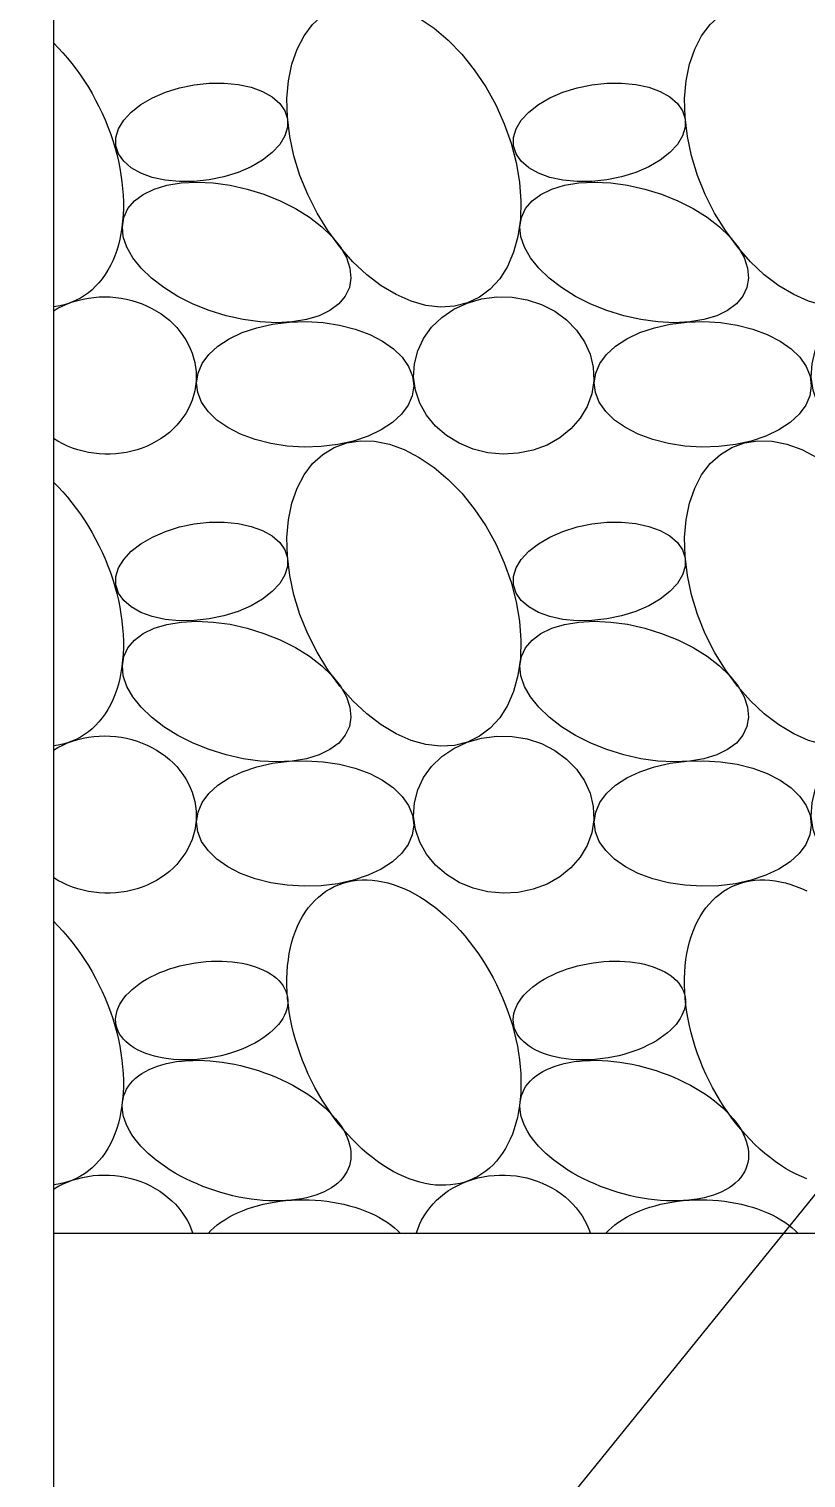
# Model space of a CAD drawing. Extents: x 10 to 698, y 9 to 300.
# Drawn here: x 665.825 to 667.778, y 136.165 to 139.807 of the extents above; entities that cross this region are included whole.
import ezdxf

# ---------------------------------------------------------------- set-up
doc = ezdxf.new("R2010")
doc.units = 0
doc.header["$LTSCALE"] = 0.5
doc.header["$MEASUREMENT"] = 0
doc.layers.get('0').update_dxf_attribs({"linetype": 'CONTINUOUS'})
for name, color, linetype in [('A-ANNO-NOTE', 7, 'CONTINUOUS'), ('A-ANNO-SYMB', 7, 'CONTINUOUS'), ('A-DETL-MCUT', 2, 'CONTINUOUS'), ('A-DETL-PATT', 8, 'CONTINUOUS')]:
    doc.layers.add(name, color=color, linetype=linetype)

# ---------------------------------------------------------------- blocks, each defined once
blk = doc.blocks.new('BATT-01')
at = {"flags": 128}
for points in [[(-0.06648, 0.06741), (-0.07044, 0.06884), (-0.07469, 0.06949), (-0.07917, 0.06935), (-0.0838, 0.06843), (-0.0885, 0.06674), (-0.09321, 0.0643), (-0.09783, 0.06116), (-0.1023, 0.05738), (-0.10654, 0.053), (-0.11048, 0.04811), (-0.11406, 0.04278), (-0.11721, 0.0371), (-0.1199, 0.03117), (-0.12206, 0.02508), (-0.12368, 0.01893), (-0.12471, 0.01282), (-0.12515, 0.00685), (-0.12498, 0.00113), (-0.12421, -0.00426), (-0.12285, -0.00922), (-0.12093, -0.01368), (-0.11847, -0.01756), (-0.11552, -0.0208), (-0.11213, -0.02335), (-0.10834, -0.02515), (-0.10422, -0.0262), (-0.09985, -0.02645), (-0.09529, -0.02592), (-0.09061, -0.02461), (-0.0859, -0.02254), (-0.08122, -0.01975), (-0.07667, -0.01628), (-0.07231, -0.01219), (-0.06821, -0.00755), (-0.06444, -0.00243), (-0.06107, 0.00309), (-0.05814, 0.0089), (-0.05571, 0.01493), (-0.05382, 0.02106), (-0.05249, 0.0272), (-0.05176, 0.03325), (-0.05162, 0.03911), (-0.05209, 0.04467), (-0.05315, 0.04986), (-0.0548, 0.05458), (-0.05699, 0.05876), (-0.0597, 0.06233), (-0.06288, 0.06523)], [(-0.0518, 0.0327), (-0.0518, 0.03004), (-0.05098, 0.02734), (-0.04936, 0.02466), (-0.047, 0.02211), (-0.04397, 0.01974), (-0.04036, 0.01764), (-0.03627, 0.01587), (-0.03184, 0.01448), (-0.0272, 0.01352), (-0.02248, 0.01301), (-0.01783, 0.01297), (-0.0134, 0.0134), (-0.00932, 0.01429), (-0.00571, 0.0156), (-0.00268, 0.01731), (-0.00032, 0.01936), (0.00129, 0.02168), (0.00211, 0.02421), (0.00211, 0.02687), (0.00129, 0.02958), (-0.00032, 0.03225), (-0.00268, 0.03481), (-0.00571, 0.03717), (-0.00933, 0.03927), (-0.01341, 0.04104), (-0.01785, 0.04243), (-0.02249, 0.04339), (-0.02721, 0.0439), (-0.03185, 0.04395), (-0.03628, 0.04352), (-0.04037, 0.04263), (-0.04398, 0.04131), (-0.04701, 0.0396), (-0.04937, 0.03756), (-0.05098, 0.03523)], [(-0.07123, -0.0203), (-0.06995, -0.02303), (-0.0679, -0.02545), (-0.06514, -0.02751), (-0.06172, -0.02917), (-0.05772, -0.03038), (-0.05324, -0.03112), (-0.04836, -0.03137), (-0.0432, -0.03112), (-0.03788, -0.03039), (-0.03252, -0.02919), (-0.02722, -0.02754), (-0.02212, -0.02548), (-0.01732, -0.02307), (-0.01294, -0.02034), (-0.00907, -0.01737), (-0.00579, -0.01421), (-0.00319, -0.01095), (-0.00131, -0.00765), (-0.00021, -0.00438), (0.0001, -0.00123), (-0.00039, 0.00175), (-0.00167, 0.00448), (-0.00372, 0.0069), (-0.00648, 0.00897), (-0.0099, 0.01062), (-0.0139, 0.01183), (-0.01839, 0.01257), (-0.02326, 0.01282), (-0.02842, 0.01257), (-0.03374, 0.01184), (-0.03911, 0.01064), (-0.0444, 0.00899), (-0.0495, 0.00694), (-0.0543, 0.00452), (-0.05868, 0.00179), (-0.06255, -0.00118), (-0.06583, -0.00433), (-0.06843, -0.0076), (-0.07031, -0.0109), (-0.07141, -0.01417), (-0.07172, -0.01732)], [(-0.14801, -0.04955), (-0.14737, -0.05369), (-0.14593, -0.05767), (-0.14373, -0.06137), (-0.14085, -0.06468), (-0.13736, -0.06751), (-0.13336, -0.06978), (-0.12897, -0.07142), (-0.12431, -0.07238), (-0.11952, -0.07264), (-0.11473, -0.07219), (-0.11009, -0.07104), (-0.10573, -0.06923), (-0.10177, -0.0668), (-0.09833, -0.06383), (-0.0955, -0.06041), (-0.09337, -0.05662), (-0.09199, -0.05259), (-0.09142, -0.04842), (-0.09166, -0.04423), (-0.0927, -0.04016), (-0.09453, -0.03631), (-0.09708, -0.03279), (-0.10028, -0.0297), (-0.10403, -0.02715), (-0.10825, -0.02519), (-0.11279, -0.02388), (-0.11753, -0.02327), (-0.12233, -0.02336), (-0.12706, -0.02417), (-0.13158, -0.02565), (-0.13576, -0.02778), (-0.13947, -0.03049), (-0.14262, -0.0337), (-0.14511, -0.03732), (-0.14687, -0.04124), (-0.14784, -0.04536)], [(-0.09144, -0.05124), (-0.09098, -0.05432), (-0.08968, -0.05731), (-0.0876, -0.06014), (-0.08476, -0.06274), (-0.08125, -0.06504), (-0.07715, -0.06699), (-0.07257, -0.06854), (-0.06761, -0.06965), (-0.06239, -0.0703), (-0.05705, -0.07046), (-0.05172, -0.07014), (-0.04653, -0.06934), (-0.0416, -0.06809), (-0.03707, -0.0664), (-0.03303, -0.06433), (-0.02959, -0.06193), (-0.02683, -0.05925), (-0.02482, -0.05636), (-0.02362, -0.05333), (-0.02324, -0.05024), (-0.02371, -0.04716), (-0.025, -0.04416), (-0.02709, -0.04134), (-0.02993, -0.03874), (-0.03344, -0.03643), (-0.03753, -0.03448), (-0.04212, -0.03293), (-0.04708, -0.03182), (-0.0523, -0.03118), (-0.05763, -0.03101), (-0.06296, -0.03133), (-0.06816, -0.03213), (-0.07308, -0.03339), (-0.07762, -0.03507), (-0.08166, -0.03714), (-0.0851, -0.03955), (-0.08786, -0.04223), (-0.08986, -0.04512), (-0.09107, -0.04815)]]:
    blk.add_lwpolyline(points, close=True, dxfattribs=at)

msp = doc.modelspace()

# ---------------------------------------------------------------- linework, layer by layer
at = {"layer": 'A-ANNO-NOTE', "flags": 128}
msp.add_lwpolyline([(668.33288967, 137.5348336), (665.66220522, 134.23823173), (663.64002905, 134.23823173)], dxfattribs=at)
at = {"layer": 'A-ANNO-SYMB'}
msp.add_line((665.88587003, 144.53828169), (665.88587003, 134.15875166), dxfattribs=at)
at = {"layer": 'A-DETL-MCUT'}
msp.add_line((672.13587003, 136.77896613), (665.88587003, 136.77896613), dxfattribs=at)
at = {"layer": 'A-DETL-PATT', "extrusion": (0, 0, -1), "flags": 128}
for points in [[(-665.88587003, 139.77184177), (-665.8979677, 139.75964118), (-665.90979694, 139.7468892), (-665.92133341, 139.73361209), (-665.93255334, 139.71983716), (-665.94343366, 139.70559278), (-665.95395197, 139.69090825), (-665.96408662, 139.6758138), (-665.97381675, 139.66034051), (-665.98312233, 139.64452021), (-665.99198421, 139.62838547), (-666.00038416, 139.6119695), (-666.00830487, 139.59530608), (-666.01573006, 139.57842951), (-666.02264444, 139.56137453), (-666.02903377, 139.54417624), (-666.03488491, 139.52687003), (-666.04018581, 139.50949153), (-666.04492557, 139.49207651), (-666.04909442, 139.4746608), (-666.05268379, 139.45728026), (-666.05568629, 139.43997065), (-666.05809573, 139.42276761), (-666.05990717, 139.40570653), (-666.06111687, 139.38882255), (-666.06172235, 139.3721504), (-666.06172235, 139.35572439), (-666.06111687, 139.33957835), (-666.05990717, 139.3237455), (-666.05809573, 139.30825843), (-666.05568629, 139.29314901), (-666.05268379, 139.27844834), (-666.04909442, 139.26418668), (-666.04492557, 139.25039338), (-666.04018581, 139.23709684), (-666.03488491, 139.22432441), (-666.02903377, 139.21210239), (-666.02264444, 139.20045593), (-666.01573006, 139.18940901), (-666.00830487, 139.17898435), (-666.00038416, 139.16920342), (-665.99198421, 139.16008635), (-665.98312233, 139.1516519), (-665.97381675, 139.14391743), (-665.96408662, 139.13689886), (-665.95395197, 139.13061064), (-665.94343366, 139.12506571), (-665.93255334, 139.12027548), (-665.92133341, 139.11624981), (-665.90979694, 139.11299698), (-665.8979677, 139.1105237), (-665.88587003, 139.10883505)], [(-665.88587003, 139.09822489), (-665.8973196, 139.10481101), (-665.90921883, 139.11076977), (-665.92152351, 139.11607902), (-665.93418789, 139.12071903), (-665.94716492, 139.12467256), (-665.96040636, 139.12792491), (-665.97386299, 139.13046399), (-665.98748481, 139.13228038), (-666.00122119, 139.1333673), (-666.01502108, 139.13372074), (-666.02883318, 139.13333937), (-666.04260616, 139.13222461), (-666.05628884, 139.1303806), (-666.06983037, 139.12781421), (-666.0831804, 139.12453495), (-666.09628934, 139.12055503), (-666.10910845, 139.11588924), (-666.1215901, 139.11055491), (-666.13368789, 139.10457188), (-666.14535686, 139.09796237), (-666.15655364, 139.09075095), (-666.16723663, 139.08296443), (-666.17736611, 139.07463174), (-666.18690444, 139.06578385), (-666.19581617, 139.05645366), (-666.20406817, 139.04667582), (-666.21162978, 139.03648669), (-666.2184729, 139.02592413), (-666.22457209, 139.0150274), (-666.22990468, 139.003837), (-666.23445086, 138.99239451), (-666.23819372, 138.98074247), (-666.24111936, 138.96892418), (-666.24321691, 138.95698356), (-666.24447856, 138.944965), (-666.24489964, 138.93291315), (-666.24447856, 138.92087282), (-666.24321691, 138.90888875), (-666.24111936, 138.89700548), (-666.23819372, 138.88526718), (-666.23445086, 138.87371746), (-666.22990468, 138.86239927), (-666.22457209, 138.85135466), (-666.2184729, 138.84062468), (-666.21162978, 138.83024921), (-666.20406817, 138.82026681), (-666.19581617, 138.81071459), (-666.18690444, 138.80162803), (-666.17736611, 138.79304092), (-666.16723663, 138.78498518), (-666.15655364, 138.77749072), (-666.14535686, 138.77058543), (-666.13368789, 138.76429495), (-666.1215901, 138.75864266), (-666.10910845, 138.75364958), (-666.09628934, 138.74933426), (-666.0831804, 138.74571274), (-666.06983037, 138.74279847), (-666.05628884, 138.7406023), (-666.04260616, 138.73913238), (-666.02883318, 138.73839417), (-666.01502108, 138.73839042), (-666.00122119, 138.73912114), (-665.98748481, 138.74058362), (-665.97386299, 138.74277243), (-665.96040636, 138.74567941), (-665.94716492, 138.74929378), (-665.93418789, 138.7536021), (-665.92152351, 138.75858836), (-665.90921883, 138.76423402), (-665.8973196, 138.7705181), (-665.88587003, 138.77741725)], [(-665.88587003, 138.66812308), (-665.8979677, 138.65592248), (-665.90979694, 138.64317051), (-665.92133341, 138.62989339), (-665.93255334, 138.61611846), (-665.94343366, 138.60187408), (-665.95395197, 138.58718955), (-665.96408662, 138.57209511), (-665.97381675, 138.55662181), (-665.98312233, 138.54080151), (-665.99198421, 138.52466678), (-666.00038416, 138.5082508), (-666.00830487, 138.49158738), (-666.01573006, 138.47471082), (-666.02264444, 138.45765583), (-666.02903377, 138.44045754), (-666.03488491, 138.42315134), (-666.04018581, 138.40577284), (-666.04492557, 138.38835781), (-666.04909442, 138.3709421), (-666.05268379, 138.35356156), (-666.05568629, 138.33625196), (-666.05809573, 138.31904891), (-666.05990717, 138.30198784), (-666.06111687, 138.28510385), (-666.06172235, 138.2684317), (-666.06172235, 138.2520057), (-666.06111687, 138.23585966), (-666.05990717, 138.2200268), (-666.05809573, 138.20453973), (-666.05568629, 138.18943031), (-666.05268379, 138.17472964), (-666.04909442, 138.16046798), (-666.04492557, 138.14667469), (-666.04018581, 138.13337814), (-666.03488491, 138.12060571), (-666.02903377, 138.10838369), (-666.02264444, 138.09673724), (-666.01573006, 138.08569031), (-666.00830487, 138.07526566), (-666.00038416, 138.06548473), (-665.99198421, 138.05636765), (-665.98312233, 138.0479332), (-665.97381675, 138.04019874), (-665.96408662, 138.03318017), (-665.95395197, 138.02689195), (-665.94343366, 138.02134701), (-665.93255334, 138.01655678), (-665.92133341, 138.01253111), (-665.90979694, 138.00927829), (-665.8979677, 138.006805), (-665.88587003, 138.00511635)], [(-665.88587003, 137.99450619), (-665.8973196, 138.00109231), (-665.90921883, 138.00705107), (-665.92152351, 138.01236032), (-665.93418789, 138.01700033), (-665.94716492, 138.02095386), (-665.96040636, 138.02420621), (-665.97386299, 138.0267453), (-665.98748481, 138.02856168), (-666.00122119, 138.02964861), (-666.01502108, 138.03000204), (-666.02883318, 138.02962067), (-666.04260616, 138.02850591), (-666.05628884, 138.02666191), (-666.06983037, 138.02409551), (-666.0831804, 138.02081626), (-666.09628934, 138.01683634), (-666.10910845, 138.01217054), (-666.1215901, 138.00683622), (-666.13368789, 138.00085318), (-666.14535686, 137.99424367), (-666.15655364, 137.98703225), (-666.16723663, 137.97924573), (-666.17736611, 137.97091304), (-666.18690444, 137.96206516), (-666.19581617, 137.95273496), (-666.20406817, 137.94295712), (-666.21162978, 137.93276799), (-666.2184729, 137.92220543), (-666.22457209, 137.9113087), (-666.22990468, 137.9001183), (-666.23445086, 137.88867581), (-666.23819372, 137.87702377), (-666.24111936, 137.86520548), (-666.24321691, 137.85326486), (-666.24447856, 137.8412463), (-666.24489964, 137.82919446), (-666.24447856, 137.81715412), (-666.24321691, 137.80517005), (-666.24111936, 137.79328678), (-666.23819372, 137.78154848), (-666.23445086, 137.76999877), (-666.22990468, 137.75868057), (-666.22457209, 137.74763596), (-666.2184729, 137.73690598), (-666.21162978, 137.72653051), (-666.20406817, 137.71654812), (-666.19581617, 137.70699589), (-666.18690444, 137.69790934), (-666.17736611, 137.68932223), (-666.16723663, 137.68126648), (-666.15655364, 137.67377203), (-666.14535686, 137.66686673), (-666.13368789, 137.66057625), (-666.1215901, 137.65492397), (-666.10910845, 137.64993088), (-666.09628934, 137.64561556), (-666.0831804, 137.64199404), (-666.06983037, 137.63907978), (-666.05628884, 137.6368836), (-666.04260616, 137.63541368), (-666.02883318, 137.63467547), (-666.01502108, 137.63467172), (-666.00122119, 137.63540245), (-665.98748481, 137.63686493), (-665.97386299, 137.63905373), (-665.96040636, 137.64196072), (-665.94716492, 137.64557509), (-665.93418789, 137.64988341), (-665.92152351, 137.65486966), (-665.90921883, 137.66051532), (-665.8973196, 137.6667994), (-665.88587003, 137.67369856)], [(-667.77990453, 136.91676495), (-667.76651189, 136.92220333), (-667.75311905, 136.92839222), (-667.7397538, 136.9353188), (-667.72644382, 136.94296871), (-667.7132167, 136.95132611), (-667.70009985, 136.96037365), (-667.68712048, 136.9700926), (-667.67430547, 136.98046281), (-667.66168138, 136.99146279), (-667.64927439, 137.00306973), (-667.63711021, 137.01525958), (-667.62521404, 137.02800708), (-667.61361055, 137.0412858), (-667.60232379, 137.05506822), (-667.59137715, 137.06932577), (-667.58079332, 137.08402891), (-667.57059423, 137.09914715), (-667.56080103, 137.11464917), (-667.55143401, 137.13050283), (-667.54251259, 137.14667528), (-667.53405525, 137.16313299), (-667.52607953, 137.17984186), (-667.51860196, 137.19676725), (-667.51163804, 137.21387408), (-667.5052022, 137.23112689), (-667.49930777, 137.24848993), (-667.49396698, 137.26592721), (-667.4891909, 137.28340259), (-667.48498943, 137.30087984), (-667.48137126, 137.31832275), (-667.47834391, 137.33569515), (-667.47591365, 137.35296105), (-667.47408551, 137.37008465), (-667.47286329, 137.38703047), (-667.47224951, 137.40376338), (-667.47224545, 137.4202487), (-667.47285112, 137.43645226), (-667.47406526, 137.45234048), (-667.47588535, 137.46788043), (-667.47830763, 137.48303989), (-667.48132707, 137.49778745), (-667.48493742, 137.51209255), (-667.48913119, 137.52592552), (-667.49389968, 137.53925771), (-667.49923302, 137.55206147), (-667.50512016, 137.56431027), (-667.51154888, 137.57597873), (-667.51850587, 137.58704265), (-667.5259767, 137.59747911), (-667.53394589, 137.60726648), (-667.54239693, 137.61638446), (-667.5513123, 137.62481417), (-667.56067351, 137.63253812), (-667.57046117, 137.63954032), (-667.58065499, 137.64580624), (-667.59123385, 137.6513229), (-667.60217581, 137.65607886), (-667.61345819, 137.66006428), (-667.62505762, 137.66327088), (-667.63695005, 137.66569202), (-667.64911083, 137.66732269), (-667.66151476, 137.6681595), (-667.67413612, 137.66820072), (-667.68694877, 137.66744626), (-667.69992613, 137.66589769), (-667.71304132, 137.66355822), (-667.72626715, 137.66043269), (-667.73957621, 137.65652759), (-667.75294092, 137.651851), (-667.76633356, 137.64641263), (-667.77972639, 137.64022374)], [(-665.88587003, 137.56440438), (-665.8979677, 137.55220379), (-665.90979694, 137.53945181), (-665.92133341, 137.52617469), (-665.93255334, 137.51239977), (-665.94343366, 137.49815538), (-665.95395197, 137.48347086), (-665.96408662, 137.46837641), (-665.97381675, 137.45290312), (-665.98312233, 137.43708282), (-665.99198421, 137.42094808), (-666.00038416, 137.40453211), (-666.00830487, 137.38786869), (-666.01573006, 137.37099212), (-666.02264444, 137.35393714), (-666.02903377, 137.33673884), (-666.03488491, 137.31943264), (-666.04018581, 137.30205414), (-666.04492557, 137.28463911), (-666.04909442, 137.26722341), (-666.05268379, 137.24984287), (-666.05568629, 137.23253326), (-666.05809573, 137.21533022), (-666.05990717, 137.19826914), (-666.06111687, 137.18138515), (-666.06172235, 137.164713), (-666.06172235, 137.148287), (-666.06111687, 137.13214096), (-666.05990717, 137.11630811), (-666.05809573, 137.10082103), (-666.05568629, 137.08571161), (-666.05268379, 137.07101095), (-666.04909442, 137.05674929), (-666.04492557, 137.04295599), (-666.04018581, 137.02965944), (-666.03488491, 137.01688702), (-666.02903377, 137.004665), (-666.02264444, 136.99301854), (-666.01573006, 136.98197161), (-666.00830487, 136.97154696), (-666.00038416, 136.96176603), (-665.99198421, 136.95264896), (-665.98312233, 136.94421451), (-665.97381675, 136.93648004), (-665.96408662, 136.92946147), (-665.95395197, 136.92317325), (-665.94343366, 136.91762832), (-665.93255334, 136.91283809), (-665.92133341, 136.90881242), (-665.90979694, 136.90555959), (-665.8979677, 136.90308631), (-665.88587003, 136.90139766)], [(-665.88587003, 136.89078749), (-665.89714303, 136.89727865), (-665.90885284, 136.9031616), (-665.92095724, 136.90841515), (-665.93341261, 136.91302036), (-665.94617403, 136.91696062), (-665.9591955, 136.92022172), (-665.97243008, 136.92279192), (-665.98583005, 136.92466195), (-665.99934711, 136.92582506), (-666.01293253, 136.92627706), (-666.02653732, 136.92601632), (-666.04011246, 136.92504378), (-666.05360898, 136.92336296), (-666.06697825, 136.9209799), (-666.08017205, 136.91790319), (-666.09314283, 136.91414394), (-666.10584383, 136.90971569), (-666.11822926, 136.90463441), (-666.13025446, 136.89891841), (-666.14187608, 136.8925883), (-666.15305224, 136.88566691), (-666.16374263, 136.87817918), (-666.17390872, 136.87015211), (-666.18351386, 136.86161464), (-666.19252342, 136.85259754), (-666.20090492, 136.84313332), (-666.20862815, 136.83325611), (-666.21566525, 136.8230015), (-666.22199087, 136.81240648), (-666.2275822, 136.80150922), (-666.23241908, 136.79034903), (-666.23648407, 136.77896613)], [(-666.79776111, 136.77896613), (-666.80148633, 136.79054088), (-666.80601792, 136.80188457), (-666.811339, 136.8129549), (-666.81742973, 136.82371058), (-666.82426738, 136.83411153), (-666.83182648, 136.84411895), (-666.84007882, 136.85369552), (-666.84899364, 136.86280555), (-666.8585377, 136.87141506), (-666.86867541, 136.87949194), (-666.87936897, 136.88700609), (-666.8905785, 136.89392947), (-666.90226222, 136.90023629), (-666.91437654, 136.90590302), (-666.92687631, 136.91090852), (-666.93971491, 136.91523415), (-666.95284447, 136.91886376), (-666.96621604, 136.92178382), (-666.97977974, 136.92398345), (-666.99348502, 136.92545444), (-667.00728076, 136.92619131), (-667.02111553, 136.92619131), (-667.03493773, 136.92545444), (-667.04869583, 136.92398345), (-667.06233853, 136.92178382), (-667.07581496, 136.91886376), (-667.08907486, 136.91523415), (-667.1020688, 136.91090852), (-667.11474832, 136.90590302), (-667.12706614, 136.90023629), (-667.13897634, 136.89392947), (-667.15043449, 136.88700609), (-667.16139789, 136.87949194), (-667.17182565, 136.87141506), (-667.18167888, 136.86280555), (-667.19092085, 136.85369552), (-667.1995171, 136.84411895), (-667.20743557, 136.83411153), (-667.21464673, 136.82371058), (-667.2211237, 136.8129549), (-667.22684232, 136.80188457), (-667.23178128, 136.79054088), (-667.23592215, 136.77896613)], [(-666.27454904, 136.77896613), (-666.28155164, 136.78649714), (-666.28926025, 136.79378896), (-666.29765193, 136.80081988), (-666.3067017, 136.80756896), (-666.3163826, 136.81401613), (-666.32666582, 136.82014218), (-666.33752075, 136.82592888), (-666.34891507, 136.83135899), (-666.36081486, 136.83641635), (-666.37318468, 136.84108591), (-666.38598772, 136.84535377), (-666.39918585, 136.84920721), (-666.41273979, 136.85263476), (-666.42660918, 136.85562623), (-666.44075273, 136.8581727), (-666.45512833, 136.8602666), (-666.46969319, 136.86190168), (-666.48440395, 136.86307309), (-666.49921681, 136.86377733), (-666.51408766, 136.86401232), (-666.52897224, 136.86377733), (-666.54382624, 136.86307309), (-666.55860543, 136.86190168), (-666.57326581, 136.8602666), (-666.58776374, 136.8581727), (-666.60205605, 136.85562623), (-666.61610019, 136.85263476), (-666.62985436, 136.84920721), (-666.64327761, 136.84535377), (-666.65632996, 136.84108591), (-666.66897257, 136.83641635), (-666.6811678, 136.83135899), (-666.69287934, 136.82592888), (-666.70407232, 136.82014218), (-666.71471341, 136.81401613), (-666.72477095, 136.80756896), (-666.73421498, 136.80081988), (-666.7430174, 136.79378896), (-666.75115199, 136.78649714), (-666.75859453, 136.77896613)], [(-667.27398712, 136.77896613), (-667.28098972, 136.78649714), (-667.28869834, 136.79378896), (-667.29709002, 136.80081988), (-667.30613978, 136.80756896), (-667.31582068, 136.81401613), (-667.32610391, 136.82014218), (-667.33695884, 136.82592888), (-667.34835315, 136.83135899), (-667.36025294, 136.83641635), (-667.37262276, 136.84108591), (-667.3854258, 136.84535377), (-667.39862393, 136.84920721), (-667.41217787, 136.85263476), (-667.42604726, 136.85562623), (-667.44019081, 136.8581727), (-667.45456642, 136.8602666), (-667.46913128, 136.86190168), (-667.48384203, 136.86307309), (-667.49865489, 136.86377733), (-667.51352575, 136.86401232), (-667.52841033, 136.86377733), (-667.54326432, 136.86307309), (-667.55804351, 136.86190168), (-667.57270389, 136.8602666), (-667.58720182, 136.8581727), (-667.60149413, 136.85562623), (-667.61553828, 136.85263476), (-667.62929245, 136.84920721), (-667.64271569, 136.84535377), (-667.65576805, 136.84108591), (-667.66841066, 136.83641635), (-667.68060589, 136.83135899), (-667.69231742, 136.82592888), (-667.7035104, 136.82014218), (-667.7141515, 136.81401613), (-667.72420903, 136.80756896), (-667.73365307, 136.80081988), (-667.74245548, 136.79378896), (-667.75059007, 136.78649714), (-667.75803262, 136.77896613)]]:
    msp.add_lwpolyline(points, dxfattribs=at)
for points in [[(-666.59179576, 137.6513229), (-666.60273772, 137.65607886), (-666.61402011, 137.66006428), (-666.62561954, 137.66327088), (-666.63751197, 137.66569202), (-666.64967275, 137.66732269), (-666.66207667, 137.6681595), (-666.67469804, 137.66820072), (-666.68751068, 137.66744626), (-666.70048805, 137.66589769), (-666.71360324, 137.66355822), (-666.72682907, 137.66043269), (-666.74013813, 137.65652759), (-666.75350283, 137.651851), (-666.76689548, 137.64641263), (-666.78028831, 137.64022374), (-666.79365357, 137.63329716), (-666.80696355, 137.62564724), (-666.82019067, 137.61728985), (-666.83330751, 137.6082423), (-666.84628689, 137.59852335), (-666.8591019, 137.58815314), (-666.87172598, 137.57715317), (-666.88413298, 137.56554623), (-666.89629716, 137.55335637), (-666.90819332, 137.54060888), (-666.91979681, 137.52733016), (-666.93108357, 137.51354774), (-666.94203021, 137.49929019), (-666.95261405, 137.48458705), (-666.96281313, 137.46946881), (-666.97260634, 137.45396679), (-666.98197336, 137.43811312), (-666.99089478, 137.42194068), (-666.99935211, 137.40548296), (-667.00732783, 137.3887741), (-667.0148054, 137.37184871), (-667.02176933, 137.35474188), (-667.02820517, 137.33748906), (-667.03409959, 137.32012602), (-667.03944038, 137.30268874), (-667.04421646, 137.28521337), (-667.04841794, 137.26773611), (-667.0520361, 137.25029321), (-667.05506345, 137.23292081), (-667.05749372, 137.21565491), (-667.05932185, 137.19853131), (-667.06054408, 137.18158549), (-667.06115786, 137.16485258), (-667.06116192, 137.14836726), (-667.06055625, 137.1321637), (-667.05934211, 137.11627548), (-667.05752201, 137.10073553), (-667.05509973, 137.08557607), (-667.05208029, 137.07082851), (-667.04846995, 137.05652341), (-667.04427618, 137.04269044), (-667.03950768, 137.02935825), (-667.03417434, 137.01655449), (-667.02828721, 137.00430568), (-667.02185849, 136.99263723), (-667.0149015, 136.9815733), (-667.00743067, 136.97113684), (-666.99946147, 136.96134948), (-666.99101044, 136.95223149), (-666.98209507, 136.94380179), (-666.97273386, 136.93607783), (-666.96294619, 136.92907564), (-666.95275237, 136.92280972), (-666.94217352, 136.91729306), (-666.93123156, 136.91253709), (-666.91994917, 136.90855168), (-666.90834975, 136.90534508), (-666.89645732, 136.90292394), (-666.88429654, 136.90129327), (-666.87189261, 136.90045646), (-666.85927124, 136.90041524), (-666.8464586, 136.9011697), (-666.83348123, 136.90271827), (-666.82036604, 136.90505774), (-666.80714021, 136.90818327), (-666.79383115, 136.91208837), (-666.78046645, 136.91676495), (-666.7670738, 136.92220333), (-666.75368097, 136.92839222), (-666.74031571, 136.9353188), (-666.72700573, 136.94296871), (-666.71377861, 136.95132611), (-666.70066177, 136.96037365), (-666.68768239, 136.9700926), (-666.67486738, 136.98046281), (-666.6622433, 136.99146279), (-666.64983631, 137.00306973), (-666.63767212, 137.01525958), (-666.62577596, 137.02800708), (-666.61417247, 137.0412858), (-666.60288571, 137.05506822), (-666.59193907, 137.06932577), (-666.58135524, 137.08402891), (-666.57115615, 137.09914715), (-666.56136295, 137.11464917), (-666.55199593, 137.13050283), (-666.5430745, 137.14667528), (-666.53461717, 137.16313299), (-666.52664145, 137.17984186), (-666.51916388, 137.19676725), (-666.51219996, 137.21387408), (-666.50576411, 137.23112689), (-666.49986969, 137.24848993), (-666.4945289, 137.26592721), (-666.48975282, 137.28340259), (-666.48555134, 137.30087984), (-666.48193318, 137.31832275), (-666.47890583, 137.33569515), (-666.47647557, 137.35296105), (-666.47464743, 137.37008465), (-666.4734252, 137.38703047), (-666.47281142, 137.40376338), (-666.47280737, 137.4202487), (-666.47341303, 137.43645226), (-666.47462717, 137.45234048), (-666.47644727, 137.46788043), (-666.47886955, 137.48303989), (-666.48188899, 137.49778745), (-666.48549933, 137.51209255), (-666.4896931, 137.52592552), (-666.4944616, 137.53925771), (-666.49979494, 137.55206147), (-666.50568207, 137.56431027), (-666.51211079, 137.57597873), (-666.51906778, 137.58704265), (-666.52653861, 137.59747911), (-666.53450781, 137.60726648), (-666.54295885, 137.61638446), (-666.55187421, 137.62481417), (-666.56123543, 137.63253812), (-666.57102309, 137.63954032), (-666.58121691, 137.64580624)], [(-666.47433957, 137.3736693), (-666.47509248, 137.3661744), (-666.47500821, 137.3585771), (-666.47408707, 137.35090679), (-666.47233262, 137.34319316), (-666.46975166, 137.33546604), (-666.46635417, 137.32775532), (-666.4621533, 137.32009085), (-666.45716529, 137.31250226), (-666.45140945, 137.30501892), (-666.44490804, 137.29766978), (-666.43768621, 137.29048328), (-666.42977191, 137.28348721), (-666.42119576, 137.27670865), (-666.41199092, 137.27017381), (-666.40219303, 137.26390798), (-666.39183997, 137.25793541), (-666.38097181, 137.25227919), (-666.36963059, 137.24696121), (-666.35786019, 137.24200204), (-666.34570615, 137.23742088), (-666.33321549, 137.23323544), (-666.32043652, 137.22946192), (-666.3074187, 137.22611492), (-666.29421239, 137.22320738), (-666.28086867, 137.22075055), (-666.26743917, 137.21875394), (-666.25397585, 137.21722528), (-666.2405308, 137.21617047), (-666.22715603, 137.2155936), (-666.21390328, 137.2154969), (-666.20082383, 137.21588074), (-666.18796828, 137.21674365), (-666.17538637, 137.21808227), (-666.16312677, 137.21989144), (-666.15123691, 137.22216414), (-666.13976279, 137.2248916), (-666.12874881, 137.22806326), (-666.11823757, 137.23166684), (-666.10826974, 137.23568841), (-666.09888388, 137.24011241), (-666.09011631, 137.24492171), (-666.08200094, 137.25009773), (-666.07456918, 137.25562042), (-666.06784977, 137.26146842), (-666.06186871, 137.26761912), (-666.05664915, 137.27404871), (-666.05221126, 137.28073232), (-666.04857223, 137.28764408), (-666.04574613, 137.29475727), (-666.04374389, 137.30204436), (-666.04257327, 137.30947716), (-666.04223879, 137.31702691), (-666.04274174, 137.32466441), (-666.04408018, 137.3323601), (-666.04624893, 137.34008421), (-666.0492396, 137.34780687), (-666.05304062, 137.35549818), (-666.05763729, 137.36312841), (-666.06301181, 137.37066802), (-666.06914341, 137.37808784), (-666.07600834, 137.38535918), (-666.08358007, 137.3924539), (-666.09182929, 137.39934455), (-666.10072409, 137.40600447), (-666.11023005, 137.4124079), (-666.1203104, 137.41853006), (-666.13092614, 137.42434728), (-666.14203621, 137.42983703), (-666.15359761, 137.43497809), (-666.16556562, 137.43975056), (-666.17789394, 137.44413598), (-666.19053486, 137.44811739), (-666.2034395, 137.45167937), (-666.21655791, 137.45480816), (-666.22983935, 137.45749164), (-666.24323244, 137.45971944), (-666.25668535, 137.46148293), (-666.27014605, 137.46277529), (-666.28356245, 137.46359152), (-666.29688266, 137.46392847), (-666.31005512, 137.46378483), (-666.3230289, 137.46316115), (-666.33575379, 137.46205985), (-666.34818056, 137.4604852), (-666.36026113, 137.45844327), (-666.37194877, 137.45594198), (-666.38319826, 137.452991), (-666.39396608, 137.44960174), (-666.40421057, 137.44578732), (-666.4138921, 137.44156249), (-666.42297321, 137.4369436), (-666.43141876, 137.43194853), (-666.43919609, 137.42659659), (-666.4462751, 137.42090849), (-666.4526284, 137.41490623), (-666.45823143, 137.40861305), (-666.46306249, 137.40205328), (-666.4671029, 137.3952523), (-666.47033703, 137.38823643), (-666.47275237, 137.3810328)], [(-667.47377765, 137.3736693), (-667.47453057, 137.3661744), (-667.47444629, 137.3585771), (-667.47352515, 137.35090679), (-667.47177071, 137.34319316), (-667.46918975, 137.33546604), (-667.46579226, 137.32775532), (-667.46159138, 137.32009085), (-667.45660338, 137.31250226), (-667.45084753, 137.30501892), (-667.44434612, 137.29766978), (-667.4371243, 137.29048328), (-667.42921, 137.28348721), (-667.42063384, 137.27670865), (-667.41142901, 137.27017381), (-667.40163111, 137.26390798), (-667.39127805, 137.25793541), (-667.38040989, 137.25227919), (-667.36906868, 137.24696121), (-667.35729828, 137.24200204), (-667.34514423, 137.23742088), (-667.33265357, 137.23323544), (-667.31987461, 137.22946192), (-667.30685679, 137.22611492), (-667.29365047, 137.22320738), (-667.28030675, 137.22075055), (-667.26687726, 137.21875394), (-667.25341394, 137.21722528), (-667.23996888, 137.21617047), (-667.22659411, 137.2155936), (-667.21334137, 137.2154969), (-667.20026192, 137.21588074), (-667.18740637, 137.21674365), (-667.17482445, 137.21808227), (-667.16256485, 137.21989144), (-667.15067499, 137.22216414), (-667.13920087, 137.2248916), (-667.12818689, 137.22806326), (-667.11767565, 137.23166684), (-667.10770782, 137.23568841), (-667.09832196, 137.24011241), (-667.08955439, 137.24492171), (-667.08143903, 137.25009773), (-667.07400726, 137.25562042), (-667.06728785, 137.26146842), (-667.0613068, 137.26761912), (-667.05608723, 137.27404871), (-667.05164934, 137.28073232), (-667.04801031, 137.28764408), (-667.04518421, 137.29475727), (-667.04318198, 137.30204436), (-667.04201136, 137.30947716), (-667.04167687, 137.31702691), (-667.04217982, 137.32466441), (-667.04351826, 137.3323601), (-667.04568702, 137.34008421), (-667.04867769, 137.34780687), (-667.05247871, 137.35549818), (-667.05707537, 137.36312841), (-667.0624499, 137.37066802), (-667.06858149, 137.37808784), (-667.07544643, 137.38535918), (-667.08301815, 137.3924539), (-667.09126737, 137.39934455), (-667.10016217, 137.40600447), (-667.10966813, 137.4124079), (-667.11974848, 137.41853006), (-667.13036423, 137.42434728), (-667.14147429, 137.42983703), (-667.15303569, 137.43497809), (-667.1650037, 137.43975056), (-667.17733202, 137.44413598), (-667.18997295, 137.44811739), (-667.20287758, 137.45167937), (-667.21599599, 137.45480816), (-667.22927744, 137.45749164), (-667.24267052, 137.45971944), (-667.25612344, 137.46148293), (-667.26958413, 137.46277529), (-667.28300054, 137.46359152), (-667.29632074, 137.46392847), (-667.30949321, 137.46378483), (-667.32246698, 137.46316115), (-667.33519187, 137.46205985), (-667.34761864, 137.4604852), (-667.35969921, 137.45844327), (-667.37138685, 137.45594198), (-667.38263635, 137.452991), (-667.39340417, 137.44960174), (-667.40364866, 137.44578732), (-667.41333019, 137.44156249), (-667.42241129, 137.4369436), (-667.43085685, 137.43194853), (-667.43863417, 137.42659659), (-667.44571318, 137.42090849), (-667.45206649, 137.41490623), (-667.45766951, 137.40861305), (-667.46250057, 137.40205328), (-667.46654099, 137.3952523), (-667.46977512, 137.38823643), (-667.47219045, 137.3810328)], [(-666.62980496, 136.94965803), (-666.62686622, 136.94163196), (-666.62313258, 136.93387867), (-666.61861462, 136.92642012), (-666.61332515, 136.91927745), (-666.60727916, 136.91247092), (-666.60049379, 136.90601982), (-666.59298828, 136.89994243), (-666.58478391, 136.89425598), (-666.57590391, 136.88897659), (-666.56637348, 136.88411922), (-666.55621962, 136.87969765), (-666.54547112, 136.8757244), (-666.53415843, 136.87221074), (-666.52231364, 136.86916663), (-666.50997032, 136.8666007), (-666.49716345, 136.86452022), (-666.48392933, 136.86293109), (-666.47030549, 136.86183781), (-666.45633054, 136.86124348), (-666.44204408, 136.86114979), (-666.42748663, 136.861557), (-666.41269944, 136.86246396), (-666.39772442, 136.8638681), (-666.38260404, 136.86576543), (-666.36738114, 136.86815058), (-666.35209888, 136.87101679), (-666.33680058, 136.87435594), (-666.32152961, 136.87815855), (-666.30632924, 136.88241385), (-666.29124257, 136.88710978), (-666.27631236, 136.89223302), (-666.26158093, 136.89776906), (-666.24709005, 136.9037022), (-666.23288078, 136.91001562), (-666.21899341, 136.91669143), (-666.20546729, 136.9237107), (-666.19234078, 136.93105353), (-666.17965108, 136.93869913), (-666.16743415, 136.9466258), (-666.15572464, 136.95481108), (-666.14455573, 136.96323177), (-666.13395908, 136.971864), (-666.12396473, 136.9806833), (-666.11460101, 136.98966468), (-666.10589446, 136.99878266), (-666.09786976, 137.00801142), (-666.09054966, 137.01732478), (-666.08395491, 137.02669634), (-666.0781042, 137.03609955), (-666.07301411, 137.04550775), (-666.06869908, 137.05489427), (-666.06517134, 137.0642325), (-666.06244088, 137.07349597), (-666.06051544, 137.08265843), (-666.05940049, 137.0916939), (-666.05909918, 137.10057677), (-666.05961237, 137.10928186), (-666.0609386, 137.11778449), (-666.06307411, 137.12606057), (-666.06601285, 137.13408663), (-666.0697465, 137.14183993), (-666.07426446, 137.14929848), (-666.07955393, 137.15644114), (-666.08559992, 137.16324767), (-666.09238528, 137.16969878), (-666.09989079, 137.17577617), (-666.10809517, 137.18146262), (-666.11697516, 137.18674201), (-666.1265056, 137.19159937), (-666.13665946, 137.19602095), (-666.14740796, 137.1999942), (-666.15872064, 137.20350785), (-666.17056543, 137.20655196), (-666.18290876, 137.2091179), (-666.19571563, 137.21119838), (-666.20894974, 137.21278751), (-666.22257358, 137.21388079), (-666.23654854, 137.21447512), (-666.25083499, 137.21456881), (-666.26539245, 137.21416159), (-666.28017964, 137.21325463), (-666.29515465, 137.2118505), (-666.31027504, 137.20995316), (-666.32549793, 137.20756801), (-666.34078019, 137.2047018), (-666.35607849, 137.20136266), (-666.37134947, 137.19756005), (-666.38654984, 137.19330475), (-666.40163651, 137.18860882), (-666.41656672, 137.18348557), (-666.43129814, 137.17794954), (-666.44578903, 137.1720164), (-666.4599983, 137.16570298), (-666.47388567, 137.15902717), (-666.48741178, 137.1520079), (-666.5005383, 137.14466506), (-666.513228, 137.13701947), (-666.52544492, 137.1290928), (-666.53715443, 137.12090752), (-666.54832334, 137.11248683), (-666.55891999, 137.1038546), (-666.56891434, 137.09503529), (-666.57827806, 137.08605392), (-666.58698461, 137.07693593), (-666.59500931, 137.06770718), (-666.60232941, 137.05839382), (-666.60892416, 137.04902225), (-666.61477488, 137.03961904), (-666.61986496, 137.03021084), (-666.62417999, 137.02082433), (-666.62770774, 137.01148609), (-666.6304382, 137.00222262), (-666.63236364, 136.99306016), (-666.63347859, 136.9840247), (-666.6337799, 136.97514183), (-666.63326671, 136.96643674), (-666.63194048, 136.9579341)], [(-667.62924305, 136.94965803), (-667.6263043, 136.94163196), (-667.62257066, 136.93387867), (-667.6180527, 136.92642012), (-667.61276323, 136.91927745), (-667.60671724, 136.91247092), (-667.59993188, 136.90601982), (-667.59242637, 136.89994243), (-667.58422199, 136.89425598), (-667.575342, 136.88897659), (-667.56581156, 136.88411922), (-667.5556577, 136.87969765), (-667.5449092, 136.8757244), (-667.53359652, 136.87221074), (-667.52175173, 136.86916663), (-667.5094084, 136.8666007), (-667.49660153, 136.86452022), (-667.48336742, 136.86293109), (-667.46974357, 136.86183781), (-667.45576862, 136.86124348), (-667.44148217, 136.86114979), (-667.42692471, 136.861557), (-667.41213752, 136.86246396), (-667.39716251, 136.8638681), (-667.38204212, 136.86576543), (-667.36681923, 136.86815058), (-667.35153697, 136.87101679), (-667.33623867, 136.87435594), (-667.32096769, 136.87815855), (-667.30576732, 136.88241385), (-667.29068065, 136.88710978), (-667.27575044, 136.89223302), (-667.26101902, 136.89776906), (-667.24652813, 136.9037022), (-667.23231886, 136.91001562), (-667.21843149, 136.91669143), (-667.20490538, 136.9237107), (-667.19177886, 136.93105353), (-667.17908916, 136.93869913), (-667.16687224, 136.9466258), (-667.15516272, 136.95481108), (-667.14399381, 136.96323177), (-667.13339717, 136.971864), (-667.12340282, 136.9806833), (-667.1140391, 136.98966468), (-667.10533255, 136.99878266), (-667.09730785, 137.00801142), (-667.08998775, 137.01732478), (-667.08339299, 137.02669634), (-667.07754228, 137.03609955), (-667.0724522, 137.04550775), (-667.06813717, 137.05489427), (-667.06460942, 137.0642325), (-667.06187896, 137.07349597), (-667.05995352, 137.08265843), (-667.05883857, 137.0916939), (-667.05853726, 137.10057677), (-667.05905045, 137.10928186), (-667.06037668, 137.11778449), (-667.06251219, 137.12606057), (-667.06545094, 137.13408663), (-667.06918458, 137.14183993), (-667.07370254, 137.14929848), (-667.07899201, 137.15644114), (-667.085038, 137.16324767), (-667.09182337, 137.16969878), (-667.09932888, 137.17577617), (-667.10753325, 137.18146262), (-667.11641325, 137.18674201), (-667.12594368, 137.19159937), (-667.13609754, 137.19602095), (-667.14684604, 137.1999942), (-667.15815872, 137.20350785), (-667.17000351, 137.20655196), (-667.18234684, 137.2091179), (-667.19515371, 137.21119838), (-667.20838782, 137.21278751), (-667.22201167, 137.21388079), (-667.23598662, 137.21447512), (-667.25027308, 137.21456881), (-667.26483053, 137.21416159), (-667.27961772, 137.21325463), (-667.29459273, 137.2118505), (-667.30971312, 137.20995316), (-667.32493602, 137.20756801), (-667.34021828, 137.2047018), (-667.35551658, 137.20136266), (-667.37078755, 137.19756005), (-667.38598792, 137.19330475), (-667.40107459, 137.18860882), (-667.4160048, 137.18348557), (-667.43073623, 137.17794954), (-667.44522711, 137.1720164), (-667.45943638, 137.16570298), (-667.47332375, 137.15902717), (-667.48684987, 137.1520079), (-667.49997638, 137.14466506), (-667.51266608, 137.13701947), (-667.52488301, 137.1290928), (-667.53659252, 137.12090752), (-667.54776143, 137.11248683), (-667.55835808, 137.1038546), (-667.56835243, 137.09503529), (-667.57771615, 137.08605392), (-667.5864227, 137.07693593), (-667.59444739, 137.06770718), (-667.6017675, 137.05839382), (-667.60836225, 137.04902225), (-667.61421296, 137.03961904), (-667.61930304, 137.03021084), (-667.62361808, 137.02082433), (-667.62714582, 137.01148609), (-667.62987628, 137.00222262), (-667.63180172, 136.99306016), (-667.63291667, 136.9840247), (-667.63321798, 136.97514183), (-667.63270479, 136.96643674), (-667.63137856, 136.9579341)]]:
    msp.add_lwpolyline(points, close=True, dxfattribs=at)

# ---------------------------------------------------------------- block references
at = {"layer": 'A-DETL-PATT', "xscale": -8, "yscale": 8, "zscale": 8}
for p in [(666.05995191, 139.31948842), (667.05938999, 139.31948842), (666.05995191, 138.21576972), (667.05938999, 138.21576972)]:
    msp.add_blockref('BATT-01', p, dxfattribs=at)

doc.saveas('drawing.dxf')
